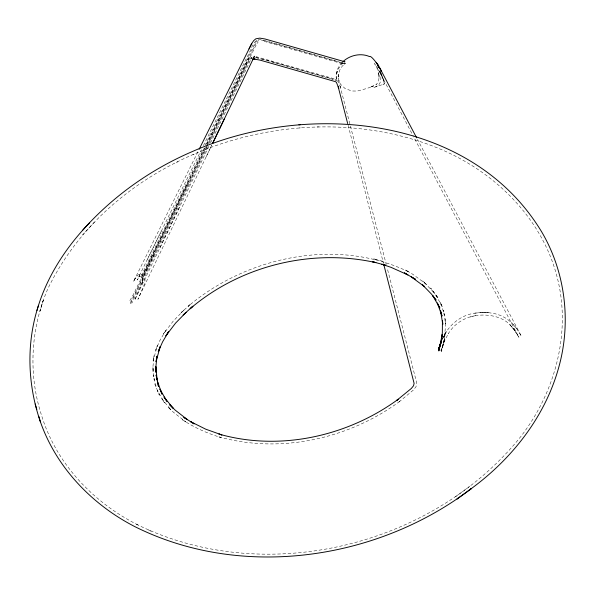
<?xml version="1.0" encoding="UTF-8"?>
<svg xmlns="http://www.w3.org/2000/svg" width="595" height="595" viewBox="0 0 595 595"><rect width="100%" height="100%" fill="white"/><g stroke="black" fill="none" stroke-linecap="round" stroke-linejoin="round"><path stroke-width="0.45" stroke-dasharray="2.98 2.23" d="M445.142 332.91L444.361 340.005L445.447 325.822L445.201 318.749L445.61 324L443.342 310.084L444.77 315.276L440.025 301.858L442.435 306.737L435.146 294.012L430.579 288.01L438.396 298.318L435.146 294.012M383.663 80.645L381.239 73.683L383.723 80.682L384.244 83.962L373.682 87.584L376.992 86.111L376.553 86.401C381.626 84.207 381.09 77.752 380.525 72.746L380.897 75.23L379.841 70.299M384.348 83.255L384.221 83.969L382.838 84.795M444.926 335.104L441.49 351.623L444.867 338.324L441.245 350.158L444.718 340.191L440.932 350.507L444.495 341.017L448.496 333.326L448.266 333.728C454.238 323.814 464.673 317.269 475.464 315.714L468.867 317.291M208.897 146.258L134.663 300.2L142.48 282.149L142.205 282.945C142.822 280.55 142.993 280.862 142.54 278.572L142.874 280.847C143.447 279.338 140.041 274.942 142.599 278.609L141.558 277.091L140.137 276.452L141.365 275.537L144.094 270.056L203.408 148.735M142.183 283.22L142.837 280.349M142.941 275.284L187.566 183.558M130.506 303.725L155.258 252.578M206.212 156.73L211.768 145.113L137.921 299.27L143.782 285.853C145.083 282.335 146.087 278.348 142.934 275.314L141.008 274.362L138.918 274.57C137.676 274.496 134.663 279.449 135.444 277.991L133.6 281.309L198.723 150.141M210.504 142.926L252.027 57.083L250.726 59.18M207.09 145.329L129.717 304.067M207.491 144.511L247.133 62.795L249.149 58.942L250.964 57.462M207.514 146.682L131.785 303.279M209.098 143.395L247.847 63.278L250.726 58.474M159.973 247.624L179.943 206.249M161.401 230.949L138.464 277.456M204.546 148.259L133.429 294.369L129.078 302.037M206.539 144.154L246.657 61.754L248.293 58.496L249.885 56.741M206.435 147.136L142.867 277.947M206.837 146.303L255.337 46.522L258.126 41.94M205.037 145.411L254.117 45.034L256.839 40.505M205.089 147.59L141.558 277.091M206.71 144.265L254.853 45.495L256.809 41.799L258.594 40.393M147.463 259.249L201.385 149.762M203.401 145.656L247.341 56.436C251.231 51.326 252.659 37.18 262.321 39.969M139.937 274.466L137.148 279.992L139.736 276.37L139.111 276.839L140.569 276.415M442.546 338.89L446.295 331.742L442.397 339.024M442.382 339.053C448.057 325.658 460.225 315.157 474.855 313.156L481.697 312.464M133.6 281.309L135.244 278.356M136.277 524.158C263.86 587.503 432.253 547.036 520.833 436.522C555.864 391.317 571.973 330.113 556.37 274.28C540.61 216.736 494.043 171.583 439.891 148.936C300.78 91.02 114.857 150.513 47.838 288.776C30.657 328.485 28.047 374.27 41.591 415.466C56.376 464.286 94.508 503.787 139.847 525.876M94.449 222.106L82.415 235.032M342.013 62.609C337.179 67.354 334.829 74.71 336.807 81.292M343.055 62.676L338.139 69.087L336.495 74.144L337.157 71.467L336.22 76.629L336.331 79.254L336.272 78.592M251.142 58.667L251.603 58.228M455.517 496.654L469.76 486.286M176.403 162.442L177.994 161.714M192.944 154.737L194.163 154.187M475.234 315.774C487.216 313.572 502.15 316.391 509.878 324.684L514.883 330.597L510.019 324.848M474.751 313.163L481.593 312.487L488.361 312.65L481.496 312.479L488.361 312.65M317.031 126.966L318.645 126.891M299.159 127.947L300.363 127.895M261.458 40.118L280.758 45.175M488.264 312.65L494.638 313.58L500.782 315.514L506.598 318.623L511.864 322.944M255.746 57.618L273.975 62.468M345.145 63.732L281.599 45.421M264.18 41.345L344.624 64.372M255.731 57.373L260.989 58.66M433.77 292.242L422.71 280.989L426.503 284.388L412.893 274.332L405.269 269.899L409.234 272.153C337.953 237.152 247.505 256.162 188.169 306.299L190.831 303.926L181.088 312.673L183.967 310.099L173.227 321.114L163.394 334.048L165.975 330.136L159.884 340.481L155.496 350.396L157.363 345.613L153.101 361.039L154.038 355.795L153.012 366.037L153.004 372.202L152.937 366.788L154.261 380.279L153.175 375.006L156.708 388.676M255.999 56.637L334.978 78.971M263.392 40.192L268.36 41.524M376.494 259.576L373.147 258.699L382.808 261.309M343.315 63.167L345.606 63.449L342.4 65.963L339.857 69.86L338.131 76.688L338.421 74.092L338.265 78.852L338.191 78.213L340.333 84.074L345.137 88.588L351.92 90.998L357.305 91.05L367.145 88.387L373.422 86.037L370.187 87.279L376.33 84.334L376.04 84.594C379.141 82.46 379.387 77.804 378.628 73.051L379.037 75.223L377.074 68.284L374.56 63.539L377.014 67.101L413.25 136.054M261.8 58.883L333.431 79.306M274.801 62.706L336.138 80.273M269.118 41.739L337.358 61.449M342.787 63.018L338.109 61.664M335.052 79.767L336.763 80.325M148.423 529.944L151.785 531.566M336.934 80.6L338.161 81.589L340.823 87.926L340.028 85.911L386.252 264.433M516.966 328.953L511.76 322.817L516.854 328.834L521.421 336.287L417.519 139.475M509.878 324.684L514.742 330.441L514.459 330.009L518.989 337.425M514.459 330.009L518.847 337.187L413.681 136.865M379.788 72.315L377.349 67.733M154.715 383.805L159.386 395.221L157.407 390.402L164.503 402.86L161.795 398.702L171.167 410.193L167.902 406.891L173.435 412.261L185.893 421.937L182.442 419.75C194.312 427.634 207.454 433.472 221.095 437.533L218.276 436.663C280.029 454.238 348.737 438.961 400.019 401.186L398.732 402.183L413.592 389.851L416.009 386.735L416.723 382.905L387.174 267.995M338.555 80.206L339.388 82.474M381.231 73.646L382.206 76.338M380.123 70.589L380.926 72.828M383.061 78.756L384.154 82.199M348.142 125.344L383.5 263.399M379.03 75.149L379.03 77.291L379 75.149M43.256 300.319L39.939 311.207L43.256 300.319"/><path stroke-width="0.89" d="M441.862 339.001L438.842 350.946L442.211 334.45L441.587 339.626L442.345 332.65L442.435 320.504M38.534 305.302C26.143 342.988 27.474 384.385 40.378 421.766C56.376 467.551 92.113 504.724 134.924 526.664C241.868 580.103 377.736 560.155 471.485 488.48C512.726 458.165 546.009 415.496 559.24 365.546C571.245 320.936 565.153 271.781 541.688 231.886C471.567 115.713 308.113 100.548 192.936 151.286L191.65 151.851C150.342 169.679 112.879 196.343 82.921 229.945M441.788 338.994L438.723 349.176L441.088 342.378M36.95 310.493C46.336 277.389 65.733 247.505 89.488 222.887M441.319 341.597L438.485 349.429L441.222 342.118M212.586 143.432L254.474 56.205L252.473 59.708L253.269 58.793M212.564 143.454L224.479 118.561M199.132 149.315L251.767 43.442L253.723 40.586L255.872 38.794L259.822 38.117L264.939 38.965L344.988 61.821L344.23 61.88M251.767 43.442L248.993 48.902M186.131 312.301L175.555 323.137L165.871 335.84L168.571 331.727L162.584 341.872L158.263 351.593L160.211 346.565L156.002 361.686L156.968 356.167L155.942 366.215L155.927 372.262L155.838 366.579L157.11 379.841L156.121 375.088L158.53 386.631L157.377 381.105L162.011 394.15L159.929 389.093L166.868 401.342L164.012 396.984L173.197 408.289L169.761 404.831L175.205 410.126L187.44 419.661L183.81 417.385L194.186 423.878L190.727 421.706L205.677 429.159L221.898 434.952L218.93 434.06C279.851 451.479 347.577 436.351 398.256 399.238L396.895 400.279L411.316 388.476L413.555 385.738L414.098 383.351L383.73 264.299M183.119 315.008L192.899 306.224L190.117 308.731C240.35 265.772 311.393 248.167 375.884 262.626L372.366 261.688L385.724 265.281L381.886 264.254L391.004 267.326L407.902 274.897L404.444 272.912M342.988 61.59C349.942 55.194 360.652 52.747 369.458 56.547C371.525 54.621 381.603 70.612 376.152 62.341L378.71 66L416.656 137.847M469.21 490.161L471.485 488.48L457.049 498.997L459.065 497.509M252.451 59.522L255.024 58.905L253.656 58.987L260.052 60.117L335.364 81.619L336.391 82.288L338.763 88.209M298.876 124.809L300.14 124.734M404.503 272.949L415.6 279.367L411.249 276.861L424.644 286.731L422.651 284.938M422.576 284.931L431.546 294.183L436.09 300.133L432.691 295.603L439.861 308.076L437.347 302.952L442.018 316.101L440.531 310.649L442.784 324.282L442.509 320.608M380.458 69.28L379.803 68.083L381.588 71.4M377.483 64.491L378.896 67.488M377.513 64.528L378.896 67.48M338.741 88.164L338.176 86.744L347.681 123.567M35.187 403.96L36.816 409.486M38.764 416.299L40.378 421.766M378.189 66L377.535 64.587L378.197 66.03"/></g></svg>
